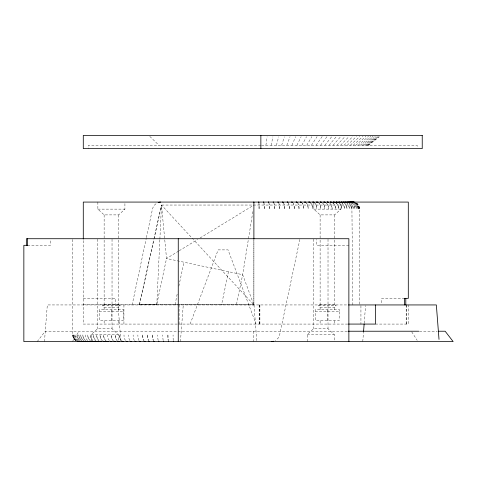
<?xml version="1.0" encoding="UTF-8"?>
<svg xmlns="http://www.w3.org/2000/svg" width="477" height="477" viewBox="0 0 477 477"><rect width="100%" height="100%" fill="white"/><g stroke="black" fill="none" stroke-linecap="round" stroke-linejoin="round"><path stroke-width="0.36" stroke-dasharray="2.38 1.79" d="M352.843 304.94L351.883 205.044L161.5 205.044L166.527 258.504L156.796 304.278L139.445 304.94L139.445 304.278L253.889 304.94L253.907 239.824M123.388 311.702L123.102 320.771L99.681 320.771L99.162 309.722L123.615 309.722L123.388 311.702L99.395 311.702M339.368 311.702L339.081 320.771L315.661 320.771L315.148 309.722L339.594 309.722L339.368 311.702L315.375 311.702M159.849 239.853L156.796 304.94M159.884 239.108L161.5 205.044L192.803 238.888M44.474 341.586L47.318 304.94L348.138 304.94M180.431 341.586L183.275 304.94M362.77 341.586L363.51 332.058M364.189 323.263L365.561 305.674M265.892 145.312L267.12 136.827M252.852 211.639L242.668 274.692L236.377 304.94M271.169 145.312L272.898 136.827M132.147 304.94L146.254 238.351M146.403 237.624L152.646 208.24L154.143 205.372L156.7 203.184A13.463 9.522 -78 0 1 157.559 202.755M177.164 294.124L175.005 304.94M178.857 286.146L183.949 262.207M228.471 271.669L221.537 304.94M299.854 239.442L279.611 334.991L278.008 338.288L275.45 340.477M139.445 304.94L153.827 239.788M153.988 239.066L161.5 205.044L153.934 239.09M139.445 304.278L153.773 239.812M276.427 145.312L278.64 136.827M281.639 145.312L284.346 136.827M286.808 145.312L290.028 136.732M190.108 324.074L218.15 249.888L228.042 249.888L256.077 324.074M291.906 145.312L295.615 136.732M296.932 145.312L301.118 136.732M301.875 145.312L306.568 136.649M306.717 145.312L311.869 136.649M72.403 341.586L79.045 331.229M311.445 145.312L317.05 136.649M316.048 145.312L322.148 136.577M104.135 309.722L104.135 307.743L102.68 305.763L103.288 304.94M103.771 304.94L104.135 304.445L104.135 240.056M118.648 309.722L118.648 307.743L120.097 305.763L119.494 304.94M320.115 309.722L320.115 307.743L318.666 305.763L319.268 304.94M319.751 304.94L320.115 304.445L320.115 240.056M334.627 309.722L334.627 307.743L336.076 305.763L335.474 304.94M320.52 145.312L327.049 136.577M37.224 341.586L45.226 331.229L347.757 331.229M324.849 145.312L331.795 136.577M329.023 145.312L336.428 136.511M333.029 145.312L340.822 136.511M336.863 145.312L345.086 136.458M340.518 145.312L349.092 136.458M343.977 145.312L352.885 136.458M347.232 145.312L356.516 136.404M350.279 145.312L359.861 136.404M97.868 202.075L97.868 209.129L104.135 214.894L118.648 214.894L124.914 209.129L124.914 202.075M91.256 341.586L91.256 334.532L97.523 328.766L112.035 328.766L118.302 334.532L118.302 341.586M313.848 202.075L313.848 209.129L320.115 214.894L334.627 214.894L340.894 209.129L340.894 202.075M307.236 341.586L307.236 334.532L313.502 328.766L328.015 328.766L334.282 334.532L334.282 341.586M353.111 145.312L362.973 136.404M355.723 145.312L365.895 136.356M358.102 145.312L368.506 136.356M360.248 145.312L370.867 136.356M362.15 145.312L372.96 136.356M363.814 145.312L374.284 136.762M365.221 145.312L375.828 136.762M366.384 145.312L377.098 136.762M367.29 145.312L378.088 136.762M367.934 145.312L378.798 136.762M368.327 145.312L379.37 136.762M178.559 251.146L166.527 258.504L242.668 274.692L253.889 304.94L193.304 239.436M179.191 250.759L197.556 239.52M200.09 237.975L253.919 205.044M260.859 145.312L88.34 145.312L88.34 148.609M261.539 145.312L417.178 145.312L417.178 147.948M97.868 209.129L124.914 209.129M313.848 209.129L340.894 209.129M27.535 245.315L50.49 245.315L50.49 239.454M348.866 245.315L316.507 245.315L316.507 239.454M83.284 298.346L115.643 298.346L115.643 304.94M404.615 298.346L381.66 298.346L381.66 304.207M104.135 304.445L118.648 304.445L119.011 304.94M320.115 304.445L334.627 304.445L334.991 304.94M83.284 304.612L253.889 304.612M102.68 305.763L120.097 305.763M318.666 305.763L336.076 305.763M104.135 307.743L118.648 307.743M320.115 307.743L334.627 307.743M177.295 324.074L83.284 324.074L83.284 239.818M178.601 324.074L347.888 324.074M375.351 324.074L408.3 324.074L408.3 304.94M419.444 331.229L437.248 331.229M91.256 334.532L118.302 334.532M307.236 334.532L334.282 334.532M149.79 136.404L159.002 145.312M411.723 331.837L417.19 340.369M254.002 304.94L256.847 341.586M118.04 304.94L120.89 341.586M253.287 331.229L253.609 341.586M406.428 304.94L406.428 324.074M406.166 304.94L406.166 324.074M360.934 305.674L360.934 324.074M359.437 304.201L359.437 208.67A6.6 6.6 0 0 0 355.759 202.755M334.627 214.894L334.627 239.317M334.627 240.056L334.627 304.445M334.627 320.771L334.627 324.074M328.015 239.215L328.015 328.766M327.371 309.722L327.371 320.771M320.115 214.894L320.115 239.317M320.115 320.771L320.115 324.074M313.502 239.215L313.502 328.766M259.893 304.94L259.893 324.074M259.762 304.94L259.762 324.074M259.16 304.94L259.16 324.074M253.889 239.776L253.889 304.94M179.06 304.94L179.06 324.074M123.931 304.94L123.931 324.074M118.648 214.894L118.648 239.317M118.648 240.056L118.648 304.445M118.648 320.771L118.648 324.074M112.035 239.215L112.035 328.766M111.391 309.722L111.391 320.771M104.135 214.894L104.135 239.317M104.135 320.771L104.135 324.074M97.523 239.215L97.523 328.766M72.713 239.46L72.713 334.991A6.6 6.6 0 0 0 75.64 340.477M173.223 340.477A6.6 0.322 -90 0 1 173.079 334.991M163.206 340.477A6.6 0.966 -90 0 1 162.77 334.991M158.239 340.477A6.6 1.288 -90 0 1 157.666 334.991M138.992 340.477A6.6 2.522 -90 0 1 137.865 334.991M134.383 340.477A6.6 2.82 90 0 1 133.131 334.991M129.887 340.477A6.6 3.112 90 0 1 128.504 334.991M125.505 340.477A6.6 3.393 -90 0 1 123.996 334.991M109.346 340.477A6.6 4.43 90 0 1 107.379 334.991M87.762 340.477A6.6 5.819 -90 0 1 85.174 334.991M78.717 340.477A6.6 6.398 90 0 1 75.873 334.991M77.614 340.477A6.6 6.469 -90 0 1 74.74 334.991M76.755 340.477A6.6 6.529 -90 0 1 73.852 334.991M259.071 208.67A6.6 0.322 -90 0 0 258.945 203.44A6.6 0.322 90 0 1 259.071 208.67M264.234 208.67A6.6 0.644 -90 0 0 263.984 203.44A6.6 0.644 90 0 1 264.234 208.67M269.38 208.67A6.6 0.966 -90 0 0 268.998 203.44A6.6 0.966 90 0 1 269.38 208.67M274.484 208.67A6.6 1.288 -90 0 0 273.977 203.44A6.6 1.288 90 0 1 274.484 208.67M279.54 208.67A6.6 1.604 -90 0 0 278.908 203.44A6.6 1.604 90 0 1 279.54 208.67M284.53 208.67A6.6 1.914 -90 0 0 283.779 203.44A6.6 1.914 90 0 1 284.53 208.67M289.45 208.67A6.6 2.224 -90 0 0 288.579 203.44A6.6 2.224 90 0 1 289.45 208.67M294.285 208.67A6.6 2.522 -90 0 0 293.295 203.44A6.6 2.522 90 0 1 294.285 208.67M299.019 208.67A6.6 2.82 -90 0 0 297.916 203.44A6.6 2.82 90 0 1 299.019 208.67M303.646 208.67A6.6 3.112 -90 0 0 302.263 203.184A6.6 3.112 90 0 1 303.646 208.67M308.154 208.67A6.6 3.393 -90 0 0 306.455 202.958A6.6 3.393 90 0 1 308.154 208.67M312.53 208.67A6.6 3.667 -90 0 0 310.7 202.958A6.6 3.667 90 0 1 312.53 208.67M316.764 208.67A6.6 3.929 -90 0 0 314.802 202.958A6.6 3.929 90 0 1 316.764 208.67M320.848 208.67A6.6 4.186 -90 0 0 318.988 203.184A6.6 4.186 90 0 1 320.848 208.67M324.771 208.67A6.6 4.43 -90 0 0 322.559 202.958A6.6 4.43 90 0 1 324.771 208.67M328.528 208.67A6.6 4.663 -90 0 0 326.19 202.958A6.6 4.663 90 0 1 328.528 208.67M332.099 208.67A6.6 4.889 -90 0 0 329.655 202.958A6.6 4.889 90 0 1 332.099 208.67M333.214 203.184A6.6 5.098 -90 0 0 332.636 202.755A6.6 5.098 90 0 1 333.214 203.184M335.48 208.67A6.6 5.098 -90 0 0 333.483 203.44A6.6 5.098 90 0 1 335.48 208.67M336.315 203.184A6.6 5.301 -90 0 0 335.713 202.755A6.6 5.301 90 0 1 336.315 203.184M338.67 208.67A6.6 5.301 -90 0 0 336.595 203.44A6.6 5.301 90 0 1 338.67 208.67M341.651 208.67A6.6 5.485 -90 0 0 339.505 203.44A6.6 5.485 90 0 1 341.651 208.67M344.424 208.67A6.6 5.658 -90 0 0 342.212 203.44A6.6 5.658 90 0 1 344.424 208.67M346.976 208.67A6.6 5.819 -90 0 0 344.698 203.44A6.6 5.819 90 0 1 346.976 208.67M349.307 208.67A6.6 5.962 -90 0 0 346.97 203.44A6.6 5.962 90 0 1 349.307 208.67M351.406 208.67A6.6 6.094 -90 0 0 349.021 203.44A6.6 6.094 90 0 1 351.406 208.67M353.272 208.67A6.6 6.213 -90 0 0 350.839 203.44A6.6 6.213 90 0 1 353.272 208.67M354.894 208.67A6.6 6.314 -90 0 0 352.425 203.44A6.6 6.314 90 0 1 354.894 208.67M356.277 208.67A6.6 6.398 -90 0 0 353.773 203.44A6.6 6.398 90 0 1 356.277 208.67M357.41 208.67A6.6 6.469 -90 0 0 354.882 203.44A6.6 6.469 90 0 1 357.41 208.67M358.299 208.67A6.6 6.529 -90 0 0 355.395 203.184A6.6 6.529 90 0 1 358.299 208.67M358.931 208.67A6.6 6.565 -90 0 0 355.27 202.755A6.6 6.565 90 0 1 358.931 208.67M359.312 208.67A6.6 6.589 -90 0 0 355.639 202.755A6.6 6.589 90 0 1 359.312 208.67M167.916 334.991A6.6 0.644 90 0 0 168.202 340.477A6.6 0.644 -90 0 1 167.916 334.991M152.616 334.991A6.6 1.604 -90 0 0 153.326 340.477A6.6 1.604 90 0 1 152.616 334.991M147.62 334.991A6.6 1.914 90 0 0 148.472 340.477A6.6 1.914 -90 0 1 147.62 334.991M142.701 334.991A6.6 2.224 -90 0 0 143.69 340.477A6.6 2.224 90 0 1 142.701 334.991M119.62 334.991A6.6 3.667 90 0 0 121.247 340.477A6.6 3.667 -90 0 1 119.62 334.991M115.386 334.991A6.6 3.929 90 0 0 117.133 340.477A6.6 3.929 -90 0 1 115.386 334.991M111.302 334.991A6.6 4.186 90 0 0 113.162 340.477A6.6 4.186 -90 0 1 111.302 334.991M103.622 334.991A6.6 4.663 -90 0 0 105.697 340.477A6.6 4.663 90 0 1 103.622 334.991M100.051 334.991A6.6 4.889 90 0 0 102.227 340.477A6.6 4.889 -90 0 1 100.051 334.991M96.67 334.991A6.6 5.098 -90 0 0 98.936 340.477A6.6 5.098 90 0 1 96.67 334.991M93.48 334.991A6.6 5.301 90 0 0 95.835 340.477A6.6 5.301 -90 0 1 93.48 334.991M90.499 334.991A6.6 5.485 -90 0 0 92.937 340.477A6.6 5.485 90 0 1 90.499 334.991M87.726 334.991A6.6 5.658 90 0 0 90.242 340.477A6.6 5.658 -90 0 1 87.726 334.991M82.843 334.991A6.6 5.962 -90 0 0 85.496 340.477A6.6 5.962 90 0 1 82.843 334.991M80.744 334.991A6.6 6.094 90 0 0 83.457 340.477A6.6 6.094 -90 0 1 80.744 334.991M78.878 334.991A6.6 6.213 90 0 0 81.645 340.477A6.6 6.213 -90 0 1 78.878 334.991M77.256 334.991A6.6 6.314 90 0 0 80.064 340.477A6.6 6.314 -90 0 1 77.256 334.991M73.219 334.991A6.6 6.565 90 0 0 76.135 340.477A6.6 6.565 -90 0 1 73.219 334.991M72.838 334.991A6.6 6.589 90 0 0 75.765 340.477A6.6 6.589 -90 0 1 72.838 334.991"/><path stroke-width="0.72" d="M363.563 331.324L364.136 323.996M27.809 245.315L23.85 245.315L23.85 341.586L453.15 341.586L445.154 331.229L438.613 331.229M404.341 298.346L408.3 298.346L408.3 202.075L83.284 202.075L83.284 239.078M348.526 304.94L436.342 304.94L439.013 339.385M348.526 324.074L375.429 324.074L375.429 304.94M348.168 331.229L418.806 331.229M253.812 202.075L253.836 202.427M178.338 341.574L178.315 341.234M405.802 298.346L405.802 304.94M404.615 298.346L404.615 304.94M348.866 341.586L348.866 238.721L26.348 238.721L26.348 245.315M260.859 135.414L260.859 148.609M253.889 202.075L253.889 239.078M178.261 238.721L178.261 341.586M27.535 238.721L27.535 245.315M158.442 202.427A13.463 9.522 -78 0 1 160.683 202.087M352.843 202.075A6.6 6.6 0 0 1 354.96 202.427M273.709 341.234A13.463 9.522 -78 0 1 271.467 341.574M173.407 341.586A6.6 0.322 -90 0 1 173.3 341.234M163.742 341.586A6.6 0.966 -90 0 1 163.432 341.234M158.954 341.586A6.6 1.288 -90 0 1 158.543 341.234M140.393 341.586A6.6 2.522 -90 0 1 139.582 341.234M135.951 341.586A6.6 2.82 90 0 1 135.045 341.234M131.616 341.586A6.6 3.112 90 0 1 130.615 341.234M127.389 341.586A6.6 3.393 -90 0 1 126.298 341.234M111.809 341.586A6.6 4.43 90 0 1 110.384 341.234M90.994 341.586A6.6 5.819 -90 0 1 89.121 341.234M82.277 341.586A6.6 6.398 90 0 1 80.219 341.234M81.209 341.586A6.6 6.469 -90 0 1 79.128 341.234M80.38 341.586A6.6 6.529 -90 0 1 78.282 341.234M79.307 341.586A6.6 6.6 0 0 1 77.191 341.234M422.234 135.414L83.284 135.414L83.284 148.609L422.234 148.609L422.234 135.414M258.85 202.427A6.6 0.322 -90 0 0 258.743 202.075A6.6 0.322 90 0 1 258.85 202.427M263.799 202.427A6.6 0.644 -90 0 0 263.59 202.075A6.6 0.644 90 0 1 263.799 202.427M268.718 202.427A6.6 0.966 -90 0 0 268.408 202.075A6.6 0.966 90 0 1 268.718 202.427M273.607 202.427A6.6 1.288 -90 0 0 273.196 202.075A6.6 1.288 90 0 1 273.607 202.427M278.449 202.427A6.6 1.604 -90 0 0 277.936 202.075A6.6 1.604 90 0 1 278.449 202.427M283.231 202.427A6.6 1.914 -90 0 0 282.617 202.075A6.6 1.914 90 0 1 283.231 202.427M287.941 202.427A6.6 2.224 -90 0 0 287.226 202.075A6.6 2.224 90 0 1 287.941 202.427M292.568 202.427A6.6 2.522 -90 0 0 291.757 202.075A6.6 2.522 90 0 1 292.568 202.427M297.105 202.427A6.6 2.82 -90 0 0 296.199 202.075A6.6 2.82 90 0 1 297.105 202.427M301.536 202.427A6.6 3.112 -90 0 0 300.534 202.075A6.6 3.112 90 0 1 301.536 202.427M305.852 202.427A6.6 3.393 -90 0 0 304.761 202.075A6.6 3.393 90 0 1 305.852 202.427M310.044 202.427A6.6 3.667 -90 0 0 308.863 202.075A6.6 3.667 90 0 1 310.044 202.427M314.099 202.427A6.6 3.929 -90 0 0 312.834 202.075A6.6 3.929 90 0 1 314.099 202.427M318.01 202.427A6.6 4.186 -90 0 0 316.662 202.075A6.6 4.186 90 0 1 318.01 202.427M321.766 202.427A6.6 4.43 -90 0 0 320.341 202.075A6.6 4.43 90 0 1 321.766 202.427M325.362 202.427A6.6 4.663 -90 0 0 323.859 202.075A6.6 4.663 90 0 1 325.362 202.427M328.778 202.427A6.6 4.889 -90 0 0 327.21 202.075A6.6 4.889 90 0 1 328.778 202.427M332.022 202.427A6.6 5.098 -90 0 0 330.382 202.075A6.6 5.098 90 0 1 332.022 202.427M335.075 202.427A6.6 5.301 -90 0 0 333.369 202.075A6.6 5.301 90 0 1 335.075 202.427M337.931 202.427A6.6 5.485 -90 0 0 336.166 202.075A6.6 5.485 90 0 1 337.931 202.427M340.584 202.427A6.6 5.658 -90 0 0 338.765 202.075A6.6 5.658 90 0 1 340.584 202.427M343.029 202.427A6.6 5.819 -90 0 0 341.156 202.075A6.6 5.819 90 0 1 343.029 202.427M345.259 202.427A6.6 5.962 -90 0 0 343.339 202.075A6.6 5.962 90 0 1 345.259 202.427M347.268 202.427A6.6 6.094 -90 0 0 345.306 202.075A6.6 6.094 90 0 1 347.268 202.427M349.057 202.427A6.6 6.213 -90 0 0 347.059 202.075A6.6 6.213 90 0 1 349.057 202.427M350.613 202.427A6.6 6.314 -90 0 0 348.58 202.075A6.6 6.314 90 0 1 350.613 202.427M351.931 202.427A6.6 6.398 -90 0 0 349.874 202.075A6.6 6.398 90 0 1 351.931 202.427M353.022 202.427A6.6 6.469 -90 0 0 350.941 202.075A6.6 6.469 90 0 1 353.022 202.427M353.868 202.427A6.6 6.529 -90 0 0 351.77 202.075A6.6 6.529 90 0 1 353.868 202.427M354.477 202.427A6.6 6.565 -90 0 0 352.366 202.075A6.6 6.565 90 0 1 354.477 202.427M354.84 202.427A6.6 6.589 -90 0 0 352.724 202.075A6.6 6.589 90 0 1 354.84 202.427M168.351 341.234A6.6 0.644 90 0 0 168.56 341.586A6.6 0.644 -90 0 1 168.351 341.234M153.701 341.234A6.6 1.604 -90 0 0 154.214 341.586A6.6 1.604 90 0 1 153.701 341.234M148.919 341.234A6.6 1.914 90 0 0 149.534 341.586A6.6 1.914 -90 0 1 148.919 341.234M144.209 341.234A6.6 2.224 -90 0 0 144.925 341.586A6.6 2.224 90 0 1 144.209 341.234M122.106 341.234A6.6 3.667 90 0 0 123.287 341.586A6.6 3.667 -90 0 1 122.106 341.234M118.052 341.234A6.6 3.929 90 0 0 119.316 341.586A6.6 3.929 -90 0 1 118.052 341.234M114.14 341.234A6.6 4.186 90 0 0 115.488 341.586A6.6 4.186 -90 0 1 114.14 341.234M106.794 341.234A6.6 4.663 -90 0 0 108.291 341.586A6.6 4.663 90 0 1 106.794 341.234M103.372 341.234A6.6 4.889 90 0 0 104.94 341.586A6.6 4.889 -90 0 1 103.372 341.234M100.128 341.234A6.6 5.098 -90 0 0 101.768 341.586A6.6 5.098 90 0 1 100.128 341.234M97.081 341.234A6.6 5.301 90 0 0 98.781 341.586A6.6 5.301 -90 0 1 97.081 341.234M94.219 341.234A6.6 5.485 -90 0 0 95.984 341.586A6.6 5.485 90 0 1 94.219 341.234M91.566 341.234A6.6 5.658 90 0 0 93.385 341.586A6.6 5.658 -90 0 1 91.566 341.234M86.892 341.234A6.6 5.962 -90 0 0 88.811 341.586A6.6 5.962 90 0 1 86.892 341.234M84.882 341.234A6.6 6.094 90 0 0 86.844 341.586A6.6 6.094 -90 0 1 84.882 341.234M83.099 341.234A6.6 6.213 90 0 0 85.091 341.586A6.6 6.213 -90 0 1 83.099 341.234M81.543 341.234A6.6 6.314 90 0 0 83.57 341.586A6.6 6.314 -90 0 1 81.543 341.234M77.673 341.234A6.6 6.565 90 0 0 79.784 341.586A6.6 6.565 -90 0 1 77.673 341.234M77.31 341.234A6.6 6.589 90 0 0 79.426 341.586A6.6 6.589 -90 0 1 77.31 341.234"/></g></svg>
